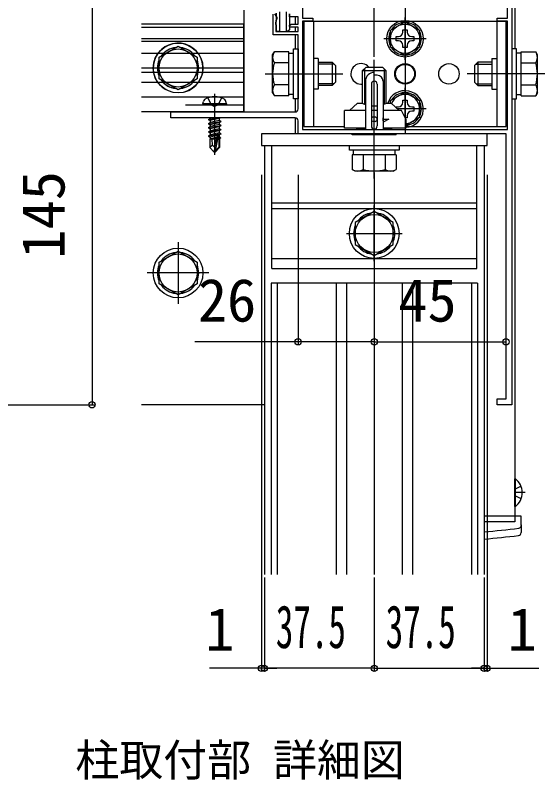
# Model space of a CAD drawing. Units: millimetres, scale not verified. Extents: x -875 to 875, y -1305 to 1298.
# Drawn here: x 488.5 to 669.3, y -984 to -723 of the extents above; entities that cross this region are included whole.
import ezdxf
from ezdxf.enums import TextEntityAlignment as Align

# ---------------------------------------------------------------- set-up
doc = ezdxf.new("R2010")
doc.units = ezdxf.units.MM
doc.header["$LTSCALE"] = 8
for name, color, linetype in [('0-1_USER1', 3, 'Continuous'), ('0-2_YKK_11', 7, 'Continuous'), ('0-4_YKK_12', 2, 'Continuous'), ('0-5_YKK_13', 4, 'Continuous'), ('0-6_YKK_D', 6, 'Continuous')]:
    doc.layers.add(name, color=color, linetype=linetype)
doc.styles.add('ＭＳ ゴシック', font='')
doc.styles.get('ＭＳ ゴシック').set_extended_font_data('MS Gothic')

msp = doc.modelspace()

# ---------------------------------------------------------------- linework, layer by layer
at = {"layer": '0-2_YKK_11'}
for points in [[(658.07, -714.452), (658.07, -855.952), (653.07, -855.952), (653.07, -853.952), (656.07, -853.952), (656.07, -763.452), (585.07, -763.452), (585.07, -758.952)], [(585.07, -754.952), (585.07, -729.652), (576.57, -729.652), (576.57, -722.522)], [(577.015, -722.403), (577.77, -723.711), (577.77, -724.252), (577.59, -724.527), (577.47, -724.711), (577.47, -728.452), (585.07, -728.452), (585.07, -726.952), (582.194, -726.952), (582.033, -726.564), (582.646, -725.952), (585.07, -725.952), (585.07, -723.452), (582.07, -723.452), (582.07, -722.452)], [(578.67, -721.752), (578.67, -728.452), (577.67, -728.452), (577.67, -726.299), (577.47, -725.952), (577.47, -725.352), (577.59, -725.112), (577.67, -724.952), (577.67, -722.252)], [(582.07, -722.452), (582.07, -727.877), (581.44, -728.506), (581.07, -728.353), (581.07, -721.752)], [(584.07, -757.952), (541.57, -757.952), (541.57, -755.952), (584.07, -755.952)]]:
    msp.add_lwpolyline(points, dxfattribs=at)
msp.add_lwpolyline([(586.57, -761.952), (656.57, -761.952), (656.57, -724.952), (653.07, -724.952), (653.07, -723.952), (656.57, -723.952), (656.57, -712.952), (654.07, -712.952), (653.57, -713.452), (647.57, -713.452), (647.07, -712.952), (624.07, -712.952), (623.57, -713.452), (617.57, -713.452), (617.07, -712.952), (586.57, -712.952), (586.57, -723.952), (590.07, -723.952), (590.07, -724.952), (586.57, -724.952)], close=True, dxfattribs=at)
for centre, start, end in [((584.07, -754.952), 270.00001, 359.99999), ((584.07, -758.952), 0.00001, 89.99999)]:
    msp.add_arc(centre, 1, start, end, dxfattribs=at)
at = {"layer": '0-4_YKK_12'}
for p, q in [((621.57, -626.941), (621.57, -763.452)), ((659.07, -626.941), (659.07, -734.452)), ((566.57, -721.252), (566.57, -755.952)), ((584.07, -723.452), (584.07, -725.952)), ((584.07, -723.452), (584.07, -725.952)), ((566.57, -727.072), (531.57, -727.072)), ((584.07, -726.952), (584.07, -728.452)), ((584.07, -726.952), (584.07, -728.452)), ((584.07, -729.652), (584.07, -734.452)), ((584.07, -729.652), (584.07, -734.452)), ((566.57, -731.952), (531.57, -731.952)), ((566.57, -742.452), (531.57, -742.452)), ((584.07, -751.452), (584.07, -752.952)), ((584.07, -751.452), (584.07, -755.952)), ((659.07, -751.452), (659.07, -895.952)), ((566.57, -755.952), (531.57, -755.952)), ((584.07, -757.952), (584.07, -763.452)), ((584.07, -757.952), (584.07, -763.452)), ((573.57, -767.452), (573.57, -913.952)), ((573.57, -767.452), (648.57, -767.452)), ((648.57, -767.452), (648.57, -913.952)), ((611.07, -776.652), (611.07, -913.952)), ((544.07, -800.452), (544.07, -821.452)), ((554.57, -810.952), (533.57, -810.952)), ((575.87, -814.452), (575.87, -913.952)), ((646.27, -814.452), (575.87, -814.452)), ((577.87, -814.452), (577.87, -913.952)), ((598.07, -814.452), (598.07, -913.952)), ((601.57, -814.452), (601.57, -913.952)), ((620.57, -814.452), (620.57, -913.952)), ((624.07, -814.452), (624.07, -913.952)), ((644.27, -814.452), (644.27, -913.952)), ((646.27, -814.452), (646.27, -913.952)), ((573.57, -855.952), (531.57, -855.952)), ((659.07, -895.952), (648.57, -895.952))]:
    msp.add_line(p, q, dxfattribs=at)
at = {"layer": '0-5_YKK_13'}
for p, q in [((587.07, -724.952), (656.07, -724.952)), ((590.27, -724.952), (590.27, -760.952)), ((621.57, -738.202), (621.57, -723.702)), ((652.87, -724.952), (652.87, -760.952)), ((656.07, -760.952), (656.07, -724.952)), ((566.57, -725.952), (531.57, -725.952)), ((566.57, -755.952), (566.57, -725.952)), ((623.85, -730.192), (624.57, -730.192)), ((566.57, -730.952), (531.57, -730.952)), ((628.82, -730.952), (614.32, -730.952)), ((619.29, -731.712), (618.57, -731.712)), ((566.57, -735.952), (531.57, -735.952)), ((576.37, -736.452), (576.95, -735.447)), ((581.87, -735.447), (576.95, -735.447)), ((581.87, -750.458), (581.87, -735.447)), ((581.87, -735.902), (583.47, -735.902)), ((661.27, -735.902), (659.67, -735.902)), ((661.27, -735.447), (666.189, -735.447)), ((661.27, -750.458), (661.27, -735.447)), ((666.77, -736.452), (666.189, -735.447)), ((576.37, -749.452), (576.37, -736.452)), ((591.87, -737.752), (590.27, -737.752)), ((591.87, -737.752), (591.87, -748.152)), ((611.07, -778.652), (611.07, -738.152)), ((651.27, -737.752), (651.27, -748.152)), ((651.27, -737.752), (652.87, -737.752)), ((666.77, -749.452), (666.77, -736.452)), ((566.57, -740.952), (531.57, -740.952)), ((581.87, -739.2), (576.95, -739.2)), ((581.87, -746.952), (581.87, -738.952)), ((591.87, -738.952), (596.67, -738.952)), ((597.318, -739.6), (591.87, -739.6)), ((596.67, -738.952), (596.67, -746.952)), ((597.87, -740.152), (596.67, -738.952)), ((597.87, -740.152), (597.87, -745.752)), ((608.27, -740.652), (607.07, -741.852)), ((607.718, -741.204), (607.718, -753.333)), ((608.27, -740.652), (613.87, -740.652)), ((613.87, -740.652), (615.07, -741.852)), ((614.422, -741.204), (614.422, -753.333)), ((645.27, -740.152), (646.47, -738.952)), ((645.27, -740.152), (645.27, -745.752)), ((645.822, -739.6), (651.27, -739.6)), ((651.27, -738.952), (646.47, -738.952)), ((646.47, -738.952), (646.47, -746.952)), ((661.27, -746.952), (661.27, -738.952)), ((661.27, -739.2), (666.189, -739.2)), ((573.87, -742.952), (600.37, -742.952)), ((607.07, -753.069), (607.07, -741.852)), ((607.07, -741.852), (615.07, -741.852)), ((611.07, -743.452), (611.07, -742.452)), ((612.07, -743.452), (611.07, -743.452)), ((615.07, -741.852), (615.07, -753.069)), ((669.27, -742.952), (642.77, -742.952)), ((566.57, -745.952), (531.57, -745.952)), ((597.318, -746.304), (591.87, -746.304)), ((597.87, -745.752), (596.67, -746.952)), ((608.07, -745.452), (608.07, -761.952)), ((610.07, -746.452), (610.07, -760.752)), ((612.07, -746.452), (612.07, -760.752)), ((614.07, -745.452), (614.07, -761.952)), ((645.27, -745.752), (646.47, -746.952)), ((645.822, -746.304), (651.27, -746.304)), ((581.87, -746.705), (576.95, -746.705)), ((591.87, -748.152), (590.27, -748.152)), ((596.67, -746.952), (591.87, -746.952)), ((621.57, -757.852), (621.57, -747.702)), ((646.47, -746.952), (651.27, -746.952)), ((651.27, -748.152), (652.87, -748.152)), ((661.27, -746.705), (666.189, -746.705)), ((566.57, -750.952), (531.57, -750.952)), ((556.57, -749.752), (556.57, -770.652)), ((576.37, -749.452), (576.95, -750.458)), ((581.87, -750.458), (576.95, -750.458)), ((583.47, -750.002), (581.87, -750.002)), ((659.67, -750.002), (661.27, -750.002)), ((661.27, -750.458), (666.189, -750.458)), ((666.77, -749.452), (666.189, -750.458)), ((566.57, -753.652), (546.57, -753.652)), ((552.57, -753.152), (552.711, -752.35)), ((560.57, -753.152), (552.57, -753.152)), ((552.57, -753.152), (552.658, -753.652)), ((560.482, -753.652), (552.658, -753.652)), ((560.57, -753.152), (560.428, -752.35)), ((560.57, -753.152), (560.482, -753.652)), ((602.57, -755.452), (605.32, -752.952)), ((605.32, -752.952), (606.82, -752.952)), ((615.32, -752.952), (616.82, -752.952)), ((619.57, -755.452), (616.82, -752.952)), ((618.57, -754.192), (619.29, -754.192)), ((618.57, -754.192), (618.57, -754.543)), ((623.85, -754.192), (624.57, -754.192)), ((566.57, -755.952), (531.57, -755.952)), ((600.87, -761.452), (600.87, -755.452)), ((608.07, -755.452), (600.87, -755.452)), ((612.07, -755.452), (610.07, -755.452)), ((620.37, -755.452), (614.07, -755.452)), ((628.82, -754.952), (619.02, -754.952)), ((621.87, -758.452), (620.37, -755.452)), ((558.37, -757.952), (554.47, -758.602)), ((554.47, -758.502), (557.77, -757.952)), ((554.47, -758.502), (555.02, -758.185)), ((554.47, -758.502), (554.47, -758.602)), ((554.47, -758.602), (555.02, -758.92)), ((554.47, -759.902), (558.67, -759.202)), ((558.67, -759.302), (554.47, -760.002)), ((554.47, -759.902), (555.02, -759.585)), ((556.049, -757.952), (555.02, -758.185)), ((555.02, -757.952), (555.02, -758.185)), ((558.12, -758.885), (555.02, -759.585)), ((555.02, -758.92), (555.02, -759.585)), ((558.12, -758.22), (558.12, -758.885)), ((558.67, -759.202), (558.12, -758.885)), ((558.67, -759.202), (558.67, -759.302)), ((611.32, -757.702), (610.82, -757.702)), ((611.32, -759.202), (610.82, -759.202)), ((614.07, -758.952), (614.07, -757.952)), ((616.07, -758.452), (614.07, -759.452)), ((614.07, -758.452), (616.07, -758.452)), ((621.87, -758.452), (621.87, -761.452)), ((554.47, -759.902), (554.47, -760.002)), ((554.47, -760.002), (555.02, -760.32)), ((554.47, -761.302), (558.67, -760.602)), ((558.67, -760.702), (554.47, -761.402)), ((554.47, -761.302), (555.02, -760.985)), ((554.47, -761.302), (554.47, -761.402)), ((554.47, -761.402), (555.02, -761.72)), ((554.47, -762.702), (558.67, -762.002)), ((558.67, -762.102), (554.47, -762.802)), ((558.12, -760.285), (555.02, -760.985)), ((555.02, -760.32), (555.02, -760.985)), ((558.12, -761.685), (555.02, -762.385)), ((555.02, -761.72), (555.02, -762.385)), ((558.12, -759.62), (558.12, -760.285)), ((558.67, -760.602), (558.12, -760.285)), ((558.12, -761.02), (558.12, -761.685)), ((558.67, -762.002), (558.12, -761.685)), ((558.67, -760.602), (558.67, -760.702)), ((558.67, -762.002), (558.67, -762.102)), ((608.07, -761.452), (600.87, -761.452)), ((605.07, -761.952), (605.07, -761.452)), ((608.07, -761.952), (605.07, -761.952)), ((621.87, -761.452), (614.07, -761.452)), ((617.07, -761.952), (614.07, -761.952)), ((617.07, -761.952), (617.07, -761.452)), ((621.87, -760.952), (656.07, -760.952)), ((554.47, -762.702), (555.02, -762.385)), ((554.47, -762.702), (554.47, -762.802)), ((554.47, -762.802), (555.02, -763.12)), ((554.47, -764.102), (557.495, -763.598)), ((557.468, -763.703), (554.47, -764.202)), ((554.47, -764.102), (555.02, -763.785)), ((554.47, -764.102), (554.47, -764.202)), ((554.47, -764.202), (555.02, -764.52)), ((558.12, -763.085), (555.02, -763.785)), ((555.02, -763.12), (555.02, -763.785)), ((557.41, -763.98), (555.02, -764.52)), ((555.02, -764.52), (555.02, -765.185)), ((557.265, -764.678), (555.02, -765.185)), ((557.479, -763.646), (556.57, -768.031)), ((557.902, -763.53), (556.72, -769.228)), ((557.902, -763.53), (558.67, -763.402)), ((558.67, -763.502), (557.957, -763.621)), ((558.12, -764.485), (557.967, -764.519)), ((557.97, -763.701), (557.97, -767.978)), ((558.57, -764.745), (557.97, -764.843)), ((558.12, -762.42), (558.12, -763.085)), ((558.67, -763.402), (558.12, -763.085)), ((558.12, -763.82), (558.12, -764.485)), ((558.57, -764.745), (558.12, -764.485)), ((558.57, -764.745), (558.57, -764.96)), ((558.67, -763.402), (558.67, -763.502)), ((608.07, -763.452), (603.57, -763.452)), ((603.57, -763.752), (603.57, -763.452)), ((618.57, -763.752), (603.57, -763.752)), ((608.07, -763.452), (608.07, -763.752)), ((618.57, -763.452), (614.07, -763.452)), ((614.07, -763.452), (614.07, -763.752)), ((618.57, -763.752), (618.57, -763.452)), ((649.57, -767.452), (649.57, -763.452)), ((554.87, -765.252), (555.02, -765.185)), ((554.87, -765.252), (554.87, -768.102)), ((557.146, -765.252), (554.87, -765.252)), ((555.827, -767.299), (554.87, -768.102)), ((557.205, -764.969), (555.487, -765.252)), ((557.15, -765.236), (557.066, -765.252)), ((558.57, -764.96), (557.97, -765.077)), ((558.27, -765.252), (557.97, -765.252)), ((558.57, -764.96), (558.27, -765.133)), ((558.27, -765.133), (558.27, -768.102)), ((556.42, -769.652), (554.87, -768.102)), ((556.57, -768.031), (556.42, -769.652)), ((556.42, -769.652), (556.72, -769.652)), ((556.57, -768.031), (556.57, -769.652)), ((557.97, -767.978), (556.72, -769.228)), ((556.72, -769.652), (558.27, -768.102)), ((556.72, -769.228), (556.72, -769.652)), ((558.27, -768.102), (557.97, -767.978)), ((572.57, -767.452), (649.57, -767.452)), ((576.07, -809.452), (576.07, -767.452)), ((604.02, -770.652), (604.02, -769.052)), ((618.12, -769.052), (618.12, -770.652)), ((646.07, -809.452), (646.07, -767.452)), ((603.564, -770.652), (603.564, -775.572)), ((618.575, -770.652), (603.564, -770.652)), ((615.07, -770.652), (607.07, -770.652)), ((607.317, -770.652), (607.317, -775.572)), ((614.823, -770.652), (614.823, -775.572)), ((618.575, -770.652), (618.575, -775.572)), ((604.57, -776.152), (603.564, -775.572)), ((617.57, -776.152), (604.57, -776.152)), ((617.57, -776.152), (618.575, -775.572)), ((576.07, -786.952), (646.07, -786.952)), ((611.07, -806.952), (611.07, -787.952)), ((576.07, -788.952), (646.07, -788.952)), ((601.57, -797.452), (620.57, -797.452)), ((576.07, -805.952), (646.07, -805.952)), ((576.07, -809.452), (646.07, -809.452)), ((659.07, -890.702), (659.07, -881.202)), ((659.297, -881.202), (659.07, -881.202)), ((659.297, -890.702), (659.297, -881.202)), ((659.163, -884.807), (659.07, -884.982)), ((661.178, -883.802), (659.163, -884.807)), ((662.57, -885.952), (659.07, -885.952)), ((659.163, -887.097), (659.07, -886.923)), ((661.178, -888.102), (659.163, -887.097)), ((659.297, -890.702), (659.07, -890.702)), ((661.218, -893.952), (648.57, -893.952)), ((661.27, -896.952), (661.218, -893.952)), ((661.27, -896.952), (661.223, -899.619))]:
    msp.add_line(p, q, dxfattribs=at)
for points in [[(587.07, -724.952), (587.07, -760.952), (600.87, -760.952)], [(620.81, -728.672), (620.81, -727.952), (622.33, -727.952), (622.33, -728.672)], [(618.57, -731.712), (618.57, -730.192), (619.29, -730.192)], [(624.57, -730.192), (624.57, -731.712), (623.85, -731.712)], [(542.859, -747.759), (537.57, -744.705), (537.57, -737.2), (544.07, -733.447)], [(544.07, -733.447), (550.57, -737.2), (550.57, -744.705), (544.681, -748.105)], [(622.33, -733.232), (622.33, -733.952), (620.81, -733.952), (620.81, -733.232)], [(554.27, -751.173), (555.425, -753.489), (556.57, -754.098)], [(558.87, -751.173), (557.715, -753.489), (556.57, -754.098)], [(616.57, -752.952), (616.57, -752.066), (621.57, -749.179)], [(621.57, -749.179), (626.57, -752.066), (626.57, -757.839), (621.87, -760.553)], [(620.81, -752.672), (620.81, -751.952), (622.33, -751.952), (622.33, -752.672)], [(624.57, -754.192), (624.57, -755.712), (623.85, -755.712)], [(558.583, -757.952), (558.12, -758.22), (555.02, -758.92)], [(558.67, -759.302), (558.12, -759.62), (555.02, -760.32)], [(622.33, -757.232), (622.33, -757.952), (621.62, -757.952)], [(558.67, -760.702), (558.12, -761.02), (555.02, -761.72)], [(558.67, -762.102), (558.12, -762.42), (555.02, -763.12)], [(558.67, -763.502), (558.12, -763.82), (557.97, -763.854)], [(649.57, -763.452), (572.57, -763.452), (572.57, -767.452)], [(556.57, -768.031), (555.827, -767.299), (555.67, -765.252)]]:
    msp.add_lwpolyline(points, dxfattribs=at)
for points in [[(621.57, -725.179), (626.57, -728.066), (626.57, -733.839), (621.57, -736.726), (616.57, -733.839), (616.57, -728.066)], [(544.07, -733.447), (550.57, -737.2), (550.57, -744.705), (544.07, -748.458), (537.57, -744.705), (537.57, -737.2)], [(585.07, -734.452), (585.07, -751.452), (583.47, -751.452), (583.47, -734.452)], [(658.07, -734.452), (658.07, -751.452), (659.67, -751.452), (659.67, -734.452)], [(602.57, -767.452), (619.57, -767.452), (619.57, -769.052), (602.57, -769.052)], [(611.07, -789.947), (604.57, -793.7), (604.57, -801.205), (611.07, -804.958), (617.57, -801.205), (617.57, -793.7)], [(544.07, -803.447), (550.57, -807.2), (550.57, -814.705), (544.07, -818.458), (537.57, -814.705), (537.57, -807.2)]]:
    msp.add_lwpolyline(points, close=True, dxfattribs=at)
for centre, radius in [((621.57, -730.952), 6.25), ((621.57, -730.952), 5), ((544.07, -740.952), 8.5), ((544.07, -740.952), 6.5), ((544.07, -740.952), 6.5), ((621.57, -742.952), 3.5), ((621.57, -742.952), 3.25), ((636.57, -742.952), 3.5), ((611.07, -797.452), 8.5), ((611.07, -797.452), 6.5), ((544.07, -810.952), 8.5), ((544.07, -810.952), 6.5)]:
    msp.add_circle(centre, radius, dxfattribs=at)
for centre, radius, start, end in [((621.57, -730.952), 5.575, 93.74848, 146.25152), ((621.57, -730.952), 5.575, 33.74848, 86.25152), ((621.57, -730.952), 5.575, 153.74848, 206.25152), ((619.29, -728.672), 1.52, 270, 0), ((623.85, -728.672), 1.52, 180, 270), ((621.57, -730.952), 5.575, 333.74848, 26.25152), ((544.07, -740.952), 8.5, 285.65074, 240.36909), ((619.29, -733.232), 1.52, 0, 90), ((623.85, -733.232), 1.52, 90, 180), ((544.07, -740.952), 7.05, 97.21814, 142.78186), ((544.07, -740.952), 7.05, 97.21814, 142.78186), ((544.07, -740.952), 7.05, 37.21814, 82.78186), ((544.07, -740.952), 7.05, 37.21814, 82.78186), ((579.692, -737.323), 3.323, 145.61575, 214.38425), ((621.57, -730.952), 5.575, 213.74848, 266.25152), ((621.57, -730.952), 5.575, 273.74848, 326.25152), ((663.447, -737.323), 3.323, 325.61575, 34.38425), ((544.07, -740.952), 7.05, 157.21814, 202.78186), ((544.07, -740.952), 7.05, 157.21814, 202.78186), ((544.07, -740.952), 7.05, 337.21814, 22.78186), ((544.07, -740.952), 7.05, 337.21814, 22.78186), ((588.789, -742.952), 12.419, 162.41205, 197.58795), ((606.57, -742.952), 3.5, 41.08233, 278.21321), ((654.35, -742.952), 12.419, 342.41205, 17.58795), ((611.07, -745.452), 3, 90, 180), ((612.07, -745.452), 2, 0, 90), ((544.07, -740.952), 7.05, 217.21814, 254.95609), ((544.07, -740.952), 7.05, 217.21814, 262.78186), ((544.07, -740.952), 7.05, 277.21814, 322.78186), ((544.07, -740.952), 7.05, 277.21814, 322.78186), ((611.07, -746.452), 1, 0, 180), ((579.692, -748.581), 3.323, 145.61575, 214.38425), ((621.57, -754.952), 6.25, 272.75124, 161.33708), ((663.447, -748.581), 3.323, 325.61575, 34.38425), ((553.598, -752.506), 0.9, 122.05588, 170), ((556.57, -757.252), 6.5, 57.94412, 122.05588), ((559.542, -752.506), 0.9, 10, 57.94412), ((621.57, -754.952), 5.575, 93.74848, 146.25152), ((621.57, -754.952), 5, 273.4398, 157.78993), ((621.57, -754.952), 5.575, 33.74848, 86.25152), ((611.07, -744.174), 9.753, 244.16593, 252.08536), ((611.07, -744.174), 9.753, 264.11493, 275.88507), ((611.07, -744.174), 9.753, 287.91464, 295.83407), ((621.57, -754.952), 5.575, 153.74848, 158.97689), ((619.29, -752.672), 1.52, 270, 0), ((623.85, -752.672), 1.52, 180, 270), ((621.57, -754.952), 5.575, 333.74848, 26.25152), ((623.85, -757.232), 1.52, 90, 180), ((610.82, -758.452), 0.75, 90, 270), ((611.32, -758.452), 0.75, 270, 90), ((621.57, -754.952), 5.575, 273.74848, 326.25152), ((611.07, -760.752), 1, 180, 0), ((557.722, -763.701), 0.248, 0, 167.19096), ((605.441, -772.83), 3.323, 235.61575, 304.38425), ((611.07, -763.733), 12.419, 252.41205, 287.58795), ((616.699, -772.83), 3.323, 235.61575, 304.38425), ((611.07, -797.452), 7.05, 97.21814, 142.78186), ((611.07, -797.452), 7.05, 37.21814, 82.78186), ((611.07, -797.452), 7.05, 157.21814, 202.78186), ((611.07, -797.452), 7.05, 337.21814, 22.78186), ((544.07, -810.952), 7.05, 97.21814, 142.78186), ((544.07, -810.952), 7.05, 37.21814, 82.78186), ((611.07, -797.452), 7.05, 217.21814, 262.78186), ((611.07, -797.452), 7.05, 277.21814, 322.78186), ((544.07, -810.952), 7.05, 157.21814, 202.78186), ((544.07, -810.952), 7.05, 337.21814, 22.78186), ((544.07, -810.952), 7.05, 217.21814, 262.78186), ((544.07, -810.952), 7.05, 277.21814, 322.78186), ((655.47, -885.952), 6.1, 308.85935, 51.14065), ((660.267, -897.106), 1, 277.02227, 359), ((621.57, -582.952), 317.528, 274.87786, 277.02227), ((660.223, -899.602), 1, 276.9597, 359), ((621.57, -582.952), 320, 274.84009, 276.9597)]:
    msp.add_arc(centre, radius, start, end, dxfattribs=at)
at = {"layer": '0-6_YKK_D'}
for p, q in [((611.07, -737.152), (611.07, -605.941)), ((514.711, -710.952), (514.711, -855.952)), ((572.57, -777.452), (572.57, -946.952)), ((585.07, -777.452), (585.07, -835.452)), ((649.57, -777.452), (649.57, -946.952)), ((611.07, -834.452), (656.07, -834.452)), ((475.411, -855.952), (515.711, -855.952)), ((573.57, -914.952), (573.57, -946.952)), ((573.57, -914.952), (573.57, -946.952)), ((611.07, -914.952), (611.07, -946.952)), ((611.07, -914.952), (611.07, -946.952)), ((648.57, -914.952), (648.57, -946.952)), ((648.57, -914.952), (648.57, -946.952)), ((572.57, -945.952), (554.847, -945.952)), ((573.57, -945.952), (572.57, -945.952)), ((611.07, -945.952), (573.57, -945.952)), ((573.57, -945.952), (577.82, -945.952)), ((611.07, -945.952), (648.57, -945.952)), ((648.57, -945.952), (644.32, -945.952)), ((648.57, -945.952), (649.57, -945.952)), ((649.57, -945.952), (667.293, -945.952))]:
    msp.add_line(p, q, dxfattribs=at)
msp.add_lwpolyline([(611.07, -834.452), (585.07, -834.452), (549.797, -834.452)], dxfattribs=at)
for centre, radius in [((585.07, -834.452), 1.062), ((611.07, -834.452), 1.062), ((611.07, -834.452), 1.062), ((656.07, -834.452), 1.062), ((514.711, -855.952), 1.075), ((572.57, -945.952), 1.062), ((573.57, -945.952), 1.062), ((573.57, -945.952), 1.062), ((611.07, -945.952), 1.062), ((611.07, -945.952), 1.062), ((648.57, -945.952), 1.062), ((648.57, -945.952), 1.062), ((649.57, -945.952), 1.062)]:
    msp.add_circle(centre, radius, dxfattribs=at)

# ---------------------------------------------------------------- texts
at = {"layer": '0-1_USER1', "style": 'ＭＳ ゴシック'}
msp.add_text('柱取付部 詳細図', height=11, dxfattribs=at).set_placement((509.001, -986.055), align=Align.BOTTOM_LEFT)
at = {"layer": '0-6_YKK_D', "style": 'ＭＳ ゴシック'}
msp.add_text('145', height=14.66, rotation=90, dxfattribs=at).set_placement((509.711, -806.066), align=Align.BOTTOM_LEFT)
for s, p in [('26', (550.82, -831.952)), ('45', (619.252, -831.952)), ('1', (553.379, -944.352)), ('1', (656.602, -944.352))]:
    msp.add_text(s, height=14.66, dxfattribs=at).set_placement(p, align=Align.BOTTOM_LEFT)
at = {"layer": '0-6_YKK_D', "style": 'ＭＳ ゴシック', "width": 0.6}
for p in [(577.456, -943.452), (614.956, -943.452)]:
    msp.add_text('37.5', height=14.66, dxfattribs=at).set_placement(p, align=Align.BOTTOM_LEFT)

doc.saveas('drawing.dxf')
